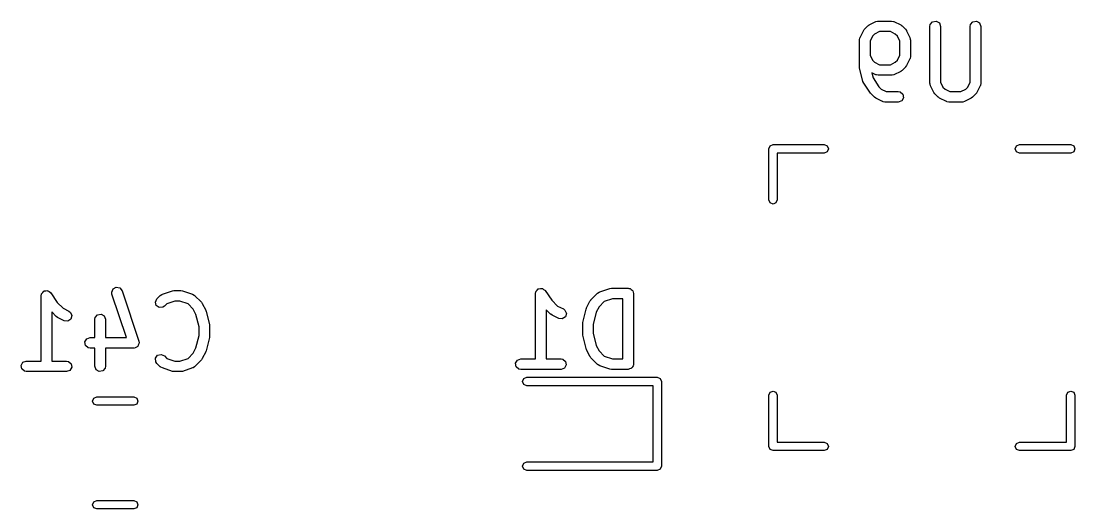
# Model space of a CAD drawing. Extents: x 0.17 to 5.44, y -2.52 to 1.79.
# Drawn here: x 2.018 to 2.606, y -1.094 to -0.822 of the extents above; entities that cross this region are included whole.
import ezdxf

# ---------------------------------------------------------------- set-up
doc = ezdxf.new("R2010")
doc.units = 0
doc.header["$MEASUREMENT"] = 0
doc.layers.add('BLACK', color=7, linetype='CONTINUOUS')

msp = doc.modelspace()

# ---------------------------------------------------------------- linework, layer by layer
at = {"layer": 'BLACK', "linetype": 'CONTINUOUS'}
for p, q in [((2.49152, -0.824052), (2.49527, -0.822177)), ((2.49527, -0.822177), (2.49626, -0.821885)), ((2.49626, -0.821885), (2.49643, -0.821926)), ((2.49643, -0.821926), (2.49659, -0.821865)), ((2.49659, -0.821865), (2.50409, -0.821865)), ((2.50409, -0.821865), (2.5051, -0.822043)), ((2.5051, -0.822043), (2.50524, -0.822157)), ((2.50524, -0.822157), (2.50541, -0.822177)), ((2.50541, -0.822177), (2.50916, -0.824052)), ((2.52569, -0.823808), (2.52699, -0.822261)), ((2.52699, -0.822261), (2.52898, -0.82191)), ((2.52898, -0.82191), (2.53073, -0.82292)), ((2.53073, -0.82292), (2.53142, -0.824818)), ((2.54819, -0.823808), (2.54949, -0.822261)), ((2.54949, -0.822261), (2.55147, -0.82191)), ((2.55147, -0.82191), (2.55322, -0.82292)), ((2.55322, -0.82292), (2.55391, -0.824818)), ((2.48645, -0.830997), (2.48833, -0.827247)), ((2.48833, -0.827247), (2.48885, -0.826538)), ((2.48885, -0.826538), (2.48888, -0.82648)), ((2.48888, -0.82648), (2.49076, -0.824605)), ((2.49076, -0.824605), (2.49148, -0.824099)), ((2.49148, -0.824099), (2.49152, -0.824052)), ((2.49459, -0.82912), (2.4934, -0.830317)), ((2.49729, -0.827771), (2.49459, -0.82912)), ((2.5034, -0.827771), (2.49729, -0.827771)), ((2.50609, -0.82912), (2.5034, -0.827771)), ((2.50729, -0.830317), (2.50609, -0.82912)), ((2.50916, -0.824052), (2.50987, -0.824578)), ((2.50987, -0.824578), (2.50993, -0.824605)), ((2.50993, -0.824605), (2.5118, -0.82648)), ((2.5118, -0.82648), (2.51231, -0.827203)), ((2.51231, -0.827203), (2.51236, -0.827247)), ((2.51236, -0.827247), (2.51423, -0.830997)), ((2.52551, -0.824818), (2.52569, -0.823808)), ((2.52551, -0.856689), (2.52551, -0.824818)), ((2.53142, -0.824818), (2.53142, -0.855992)), ((2.54801, -0.824818), (2.54819, -0.823808)), ((2.54801, -0.855992), (2.54801, -0.824818)), ((2.55391, -0.824818), (2.55391, -0.856689)), ((2.48614, -0.832317), (2.48632, -0.831307)), ((2.48614, -0.847315), (2.48614, -0.832317)), ((2.48632, -0.831307), (2.48643, -0.831172)), ((2.48643, -0.831172), (2.48645, -0.830997)), ((2.4934, -0.830317), (2.49205, -0.833014)), ((2.49205, -0.833014), (2.49205, -0.840994)), ((2.50864, -0.833014), (2.50729, -0.830317)), ((2.50864, -0.840994), (2.50864, -0.833014)), ((2.51423, -0.830997), (2.51452, -0.83198)), ((2.51452, -0.83198), (2.51448, -0.832151)), ((2.51448, -0.832151), (2.51454, -0.832317)), ((2.51454, -0.832317), (2.51454, -0.841691)), ((2.49205, -0.840994), (2.4934, -0.843691)), ((2.50729, -0.843691), (2.50864, -0.840994)), ((2.4934, -0.843691), (2.49459, -0.844889)), ((2.49459, -0.844889), (2.49729, -0.846237)), ((2.49729, -0.846237), (2.5034, -0.846237)), ((2.5034, -0.846237), (2.50609, -0.844889)), ((2.50609, -0.844889), (2.50729, -0.843691)), ((2.51236, -0.846761), (2.51183, -0.84747)), ((2.51423, -0.843012), (2.51236, -0.846761)), ((2.51425, -0.842836), (2.51423, -0.843012)), ((2.51437, -0.842701), (2.51425, -0.842836)), ((2.51454, -0.841691), (2.51437, -0.842701)), ((2.48619, -0.847444), (2.48614, -0.847315)), ((2.48623, -0.848031), (2.48619, -0.847444)), ((2.4881, -0.855531), (2.48623, -0.848031)), ((2.49527, -0.851831), (2.49298, -0.850685)), ((2.49298, -0.850685), (2.49371, -0.853602)), ((2.49545, -0.851851), (2.49527, -0.851831)), ((2.49558, -0.851965), (2.49545, -0.851851)), ((2.49659, -0.852143), (2.49558, -0.851965)), ((2.50409, -0.852143), (2.49659, -0.852143)), ((2.50426, -0.852082), (2.50409, -0.852143)), ((2.50443, -0.852123), (2.50426, -0.852082)), ((2.50541, -0.851831), (2.50443, -0.852123)), ((2.50916, -0.849956), (2.50541, -0.851831)), ((2.50921, -0.84991), (2.50916, -0.849956)), ((2.50993, -0.849403), (2.50921, -0.84991)), ((2.5118, -0.847528), (2.50993, -0.849403)), ((2.51183, -0.84747), (2.5118, -0.847528)), ((2.48811, -0.855544), (2.4881, -0.855531)), ((2.48851, -0.856452), (2.48811, -0.855544)), ((2.49226, -0.862077), (2.48851, -0.856452)), ((2.49371, -0.853602), (2.49701, -0.858557)), ((2.49701, -0.858557), (2.49834, -0.859887)), ((2.52557, -0.856855), (2.52551, -0.856689)), ((2.52553, -0.857027), (2.52557, -0.856855)), ((2.52582, -0.85801), (2.52553, -0.857027)), ((2.5277, -0.861759), (2.52582, -0.85801)), ((2.53142, -0.855992), (2.53277, -0.85869)), ((2.53277, -0.85869), (2.53396, -0.859887)), ((2.54546, -0.859887), (2.54666, -0.85869)), ((2.54666, -0.85869), (2.54801, -0.855992)), ((2.5536, -0.85801), (2.55173, -0.861759)), ((2.55362, -0.857834), (2.5536, -0.85801)), ((2.55374, -0.857699), (2.55362, -0.857834)), ((2.55391, -0.856689), (2.55374, -0.857699)), ((2.49237, -0.862158), (2.49226, -0.862077)), ((2.49263, -0.862527), (2.49237, -0.862158)), ((2.49451, -0.864401), (2.49263, -0.862527)), ((2.49456, -0.864429), (2.49451, -0.864401)), ((2.49527, -0.864954), (2.49456, -0.864429)), ((2.49834, -0.859887), (2.50104, -0.861235)), ((2.50104, -0.861235), (2.50784, -0.861235)), ((2.50784, -0.861235), (2.50885, -0.861414)), ((2.50885, -0.861414), (2.5104, -0.862712)), ((2.5104, -0.862712), (2.51075, -0.864701)), ((2.52774, -0.861804), (2.5277, -0.861759)), ((2.52825, -0.862527), (2.52774, -0.861804)), ((2.53013, -0.864401), (2.52825, -0.862527)), ((2.53018, -0.864429), (2.53013, -0.864401)), ((2.53089, -0.864954), (2.53018, -0.864429)), ((2.53396, -0.859887), (2.53666, -0.861235)), ((2.53666, -0.861235), (2.54277, -0.861235)), ((2.54277, -0.861235), (2.54546, -0.859887)), ((2.5493, -0.864401), (2.54858, -0.864908)), ((2.55117, -0.862527), (2.5493, -0.864401)), ((2.5512, -0.862468), (2.55117, -0.862527)), ((2.55173, -0.861759), (2.5512, -0.862468)), ((2.49902, -0.866829), (2.49527, -0.864954)), ((2.4992, -0.866849), (2.49902, -0.866829)), ((2.49933, -0.866963), (2.4992, -0.866849)), ((2.50034, -0.867141), (2.49933, -0.866963)), ((2.50784, -0.867141), (2.50034, -0.867141)), ((2.50974, -0.86645), (2.50784, -0.867141)), ((2.51075, -0.864701), (2.50974, -0.86645)), ((2.53464, -0.866829), (2.53089, -0.864954)), ((2.53482, -0.866849), (2.53464, -0.866829)), ((2.53495, -0.866963), (2.53482, -0.866849)), ((2.53596, -0.867141), (2.53495, -0.866963)), ((2.54346, -0.867141), (2.53596, -0.867141)), ((2.54363, -0.867081), (2.54346, -0.867141)), ((2.5438, -0.867122), (2.54363, -0.867081)), ((2.54478, -0.866829), (2.5438, -0.867122)), ((2.54853, -0.864954), (2.54478, -0.866829)), ((2.54858, -0.864908), (2.54853, -0.864954)), ((2.43553, -0.893228), (2.43622, -0.891558)), ((2.43553, -0.921772), (2.43553, -0.893228)), ((2.43622, -0.891558), (2.43789, -0.890866)), ((2.43789, -0.890866), (2.46644, -0.890866)), ((2.46644, -0.890866), (2.46811, -0.891558)), ((2.46811, -0.891558), (2.4688, -0.893228)), ((2.4688, -0.893228), (2.46811, -0.894899)), ((2.57313, -0.893228), (2.57382, -0.891558)), ((2.57382, -0.894899), (2.57313, -0.893228)), ((2.57382, -0.891558), (2.57549, -0.890866)), ((2.57549, -0.890866), (2.60404, -0.890866)), ((2.60404, -0.890866), (2.60571, -0.891558)), ((2.60571, -0.891558), (2.6064, -0.893228)), ((2.6064, -0.893228), (2.60571, -0.894899)), ((2.46644, -0.895591), (2.44026, -0.895591)), ((2.44026, -0.895591), (2.44026, -0.921772)), ((2.46811, -0.894899), (2.46644, -0.895591)), ((2.57549, -0.895591), (2.57382, -0.894899)), ((2.60404, -0.895591), (2.57549, -0.895591)), ((2.60571, -0.894899), (2.60404, -0.895591)), ((2.43622, -0.923442), (2.43553, -0.921772)), ((2.43789, -0.924134), (2.43622, -0.923442)), ((2.43956, -0.923442), (2.43789, -0.924134)), ((2.44026, -0.921772), (2.43956, -0.923442)), ((2.06954, -0.971457), (2.07131, -0.970495)), ((2.07131, -0.970495), (2.07329, -0.9709)), ((2.02942, -0.975291), (2.0296, -0.974281)), ((2.02942, -1.01171), (2.02942, -0.975291)), ((2.0296, -0.974281), (2.02971, -0.974151)), ((2.02971, -0.974151), (2.02973, -0.973982)), ((2.02973, -0.973982), (2.03035, -0.97339)), ((2.03035, -0.97339), (2.0309, -0.972733)), ((2.0309, -0.972733), (2.03107, -0.972704)), ((2.03107, -0.972704), (2.03119, -0.972587)), ((2.03119, -0.972587), (2.03204, -0.972531)), ((2.03204, -0.972531), (2.03289, -0.972383)), ((2.03289, -0.972383), (2.03303, -0.972468)), ((2.03303, -0.972468), (2.0332, -0.972457)), ((2.0332, -0.972457), (2.03389, -0.972964)), ((2.03389, -0.972964), (2.03464, -0.973393)), ((2.03464, -0.973393), (2.0347, -0.973552)), ((2.0347, -0.973552), (2.03483, -0.973653)), ((2.03483, -0.973653), (2.03842, -0.979034)), ((2.06879, -0.973335), (2.06954, -0.971457)), ((2.06894, -0.97435), (2.06879, -0.973335)), ((2.07702, -0.998585), (2.06894, -0.97435)), ((2.07329, -0.9709), (2.07455, -0.972482)), ((2.07455, -0.972482), (2.08392, -1.0006)), ((2.09403, -0.976952), (2.0959, -0.975077)), ((2.0959, -0.975077), (2.09674, -0.974489)), ((2.09674, -0.974489), (2.09692, -0.974474)), ((2.09692, -0.974474), (2.09706, -0.974364)), ((2.09706, -0.974364), (2.10268, -0.972489)), ((2.10268, -0.972489), (2.10356, -0.97236)), ((2.10356, -0.97236), (2.10362, -0.972338)), ((2.10362, -0.972338), (2.10737, -0.972338)), ((2.10737, -0.972338), (2.10824, -0.972491)), ((2.10824, -0.972491), (2.1083, -0.972489)), ((2.1083, -0.972489), (2.11392, -0.974364)), ((2.11392, -0.974364), (2.11483, -0.974852)), ((2.11483, -0.974852), (2.11492, -0.975003)), ((2.11492, -0.975003), (2.11508, -0.975077)), ((2.11508, -0.975077), (2.11883, -0.978827)), ((2.30541, -0.974031), (2.30559, -0.973021)), ((2.30541, -1.01045), (2.30541, -0.974031)), ((2.30559, -0.973021), (2.3057, -0.972891)), ((2.3057, -0.972891), (2.30572, -0.972722)), ((2.30572, -0.972722), (2.30634, -0.97213)), ((2.30634, -0.97213), (2.30689, -0.971474)), ((2.30689, -0.971474), (2.30706, -0.971444)), ((2.30706, -0.971444), (2.30718, -0.971327)), ((2.30718, -0.971327), (2.30804, -0.971272)), ((2.30804, -0.971272), (2.30888, -0.971123)), ((2.30888, -0.971123), (2.30903, -0.971208)), ((2.30903, -0.971208), (2.3092, -0.971197)), ((2.3092, -0.971197), (2.30989, -0.971704)), ((2.30989, -0.971704), (2.31063, -0.972133)), ((2.31063, -0.972133), (2.31069, -0.972292)), ((2.31069, -0.972292), (2.31082, -0.972393)), ((2.31082, -0.972393), (2.31441, -0.977774)), ((2.33628, -0.977567), (2.34002, -0.973818)), ((2.34002, -0.973818), (2.34086, -0.973229)), ((2.34086, -0.973229), (2.34104, -0.973214)), ((2.34104, -0.973214), (2.34118, -0.973104)), ((2.34118, -0.973104), (2.3468, -0.971229)), ((2.3468, -0.971229), (2.34768, -0.9711)), ((2.34768, -0.9711), (2.34774, -0.971078)), ((2.34774, -0.971078), (2.35711, -0.971078)), ((2.35711, -0.971078), (2.35749, -0.971146)), ((2.35749, -0.971146), (2.35762, -0.971123)), ((2.35762, -0.971123), (2.35774, -0.971188)), ((2.35774, -0.971188), (2.35812, -0.971256)), ((2.35812, -0.971256), (2.35871, -0.971749)), ((2.35871, -0.971749), (2.35937, -0.972133)), ((2.35937, -0.972133), (2.35946, -0.972383)), ((2.35946, -0.972383), (2.35967, -0.972554)), ((2.35967, -0.972554), (2.3598, -0.97331)), ((2.3598, -0.97331), (2.36006, -0.974031)), ((2.36006, -0.974031), (2.36006, -1.0134)), ((2.03842, -0.979034), (2.04162, -0.982238)), ((2.04162, -0.982238), (2.04494, -0.983898)), ((2.09318, -0.978783), (2.09403, -0.976952)), ((2.0937, -0.980734), (2.09318, -0.978783)), ((2.09535, -0.981892), (2.0937, -0.980734)), ((2.09736, -0.981716), (2.09535, -0.981892)), ((2.09821, -0.981128), (2.09736, -0.981716)), ((2.09959, -0.979746), (2.09821, -0.981128)), ((2.1041, -0.978243), (2.09959, -0.979746)), ((2.10689, -0.978243), (2.1041, -0.978243)), ((2.11139, -0.979746), (2.10689, -0.978243)), ((2.11431, -0.982664), (2.11139, -0.979746)), ((2.11883, -0.978827), (2.11933, -0.97955)), ((2.11933, -0.97955), (2.11938, -0.979594)), ((2.11938, -0.979594), (2.12126, -0.983344)), ((2.31441, -0.977774), (2.31761, -0.980978)), ((2.31761, -0.980978), (2.32094, -0.982638)), ((2.33362, -0.982688), (2.33383, -0.982223)), ((2.33383, -0.982223), (2.33385, -0.982084)), ((2.33385, -0.982084), (2.33572, -0.978335)), ((2.33572, -0.978335), (2.33625, -0.977625)), ((2.33625, -0.977625), (2.33628, -0.977567)), ((2.34079, -0.981404), (2.33927, -0.984435)), ((2.34371, -0.978486), (2.34079, -0.981404)), ((2.34822, -0.976983), (2.34371, -0.978486)), ((2.35416, -0.976983), (2.34822, -0.976983)), ((2.35416, -1.01045), (2.35416, -0.976983)), ((2.03779, -0.986752), (2.03533, -0.984294)), ((2.03533, -0.984294), (2.03533, -1.01171)), ((2.03784, -0.98678), (2.03779, -0.986752)), ((2.03855, -0.987305), (2.03784, -0.98678)), ((2.0423, -0.98918), (2.03855, -0.987305)), ((2.04494, -0.983898), (2.04577, -0.984509)), ((2.04577, -0.984509), (2.04657, -0.986362)), ((2.04657, -0.986362), (2.046, -0.988298)), ((2.05942, -0.988414), (2.0596, -0.987404)), ((2.0596, -0.987404), (2.06089, -0.985857)), ((2.06089, -0.985857), (2.06288, -0.985506)), ((2.06288, -0.985506), (2.06463, -0.986516)), ((2.06463, -0.986516), (2.06532, -0.988414)), ((2.11583, -0.985695), (2.11431, -0.982664)), ((2.11754, -0.992527), (2.11583, -0.985695)), ((2.12126, -0.983344), (2.1214, -0.983832)), ((2.1214, -0.983832), (2.12148, -0.983948)), ((2.12148, -0.983948), (2.12335, -0.991447)), ((2.31378, -0.985492), (2.31132, -0.983034)), ((2.31132, -0.983034), (2.31132, -1.01045)), ((2.31384, -0.98552), (2.31378, -0.985492)), ((2.31455, -0.986046), (2.31384, -0.98552)), ((2.31829, -0.98792), (2.31455, -0.986046)), ((2.3203, -0.988151), (2.31829, -0.98792)), ((2.32199, -0.987038), (2.3203, -0.988151)), ((2.32094, -0.982638), (2.32176, -0.983249)), ((2.32176, -0.983249), (2.32256, -0.985102)), ((2.32256, -0.985102), (2.32199, -0.987038)), ((2.33175, -0.990187), (2.33362, -0.982688)), ((2.33927, -0.984435), (2.33757, -0.991267)), ((2.04431, -0.989411), (2.0423, -0.98918)), ((2.046, -0.988298), (2.04431, -0.989411)), ((2.05942, -0.998585), (2.05942, -0.988414)), ((2.06532, -0.988414), (2.06532, -0.998585)), ((2.11754, -0.997424), (2.11754, -0.992527)), ((2.12335, -0.991447), (2.1234, -0.992035)), ((2.1234, -0.992035), (2.12344, -0.992163)), ((2.12344, -0.992163), (2.12344, -0.997788)), ((2.33166, -0.990904), (2.33176, -0.990323)), ((2.33166, -0.996528), (2.33166, -0.990904)), ((2.33176, -0.990323), (2.33175, -0.990187)), ((2.33757, -0.991267), (2.33757, -0.996164)), ((2.05384, -1.00102), (2.05485, -0.999275)), ((2.05485, -0.999275), (2.05675, -0.998585)), ((2.05675, -0.998585), (2.05942, -0.998585)), ((2.06532, -0.998585), (2.07702, -0.998585)), ((2.11583, -1.00426), (2.11754, -0.997424)), ((2.12335, -0.998504), (2.12148, -1.006)), ((2.12344, -0.997788), (2.12334, -0.998368)), ((2.12334, -0.998368), (2.12335, -0.998504)), ((2.33171, -0.996656), (2.33166, -0.996528)), ((2.33175, -0.997244), (2.33171, -0.996656)), ((2.33362, -1.00474), (2.33175, -0.997244)), ((2.33757, -0.996164), (2.33927, -1.003)), ((2.05419, -1.00301), (2.05384, -1.00102)), ((2.05574, -1.00431), (2.05419, -1.00301)), ((2.05675, -1.00449), (2.05574, -1.00431)), ((2.05942, -1.00449), (2.05675, -1.00449)), ((2.05942, -1.01466), (2.05942, -1.00449)), ((2.08112, -1.00449), (2.06532, -1.00449)), ((2.06532, -1.00449), (2.06532, -1.01466)), ((2.08133, -1.00441), (2.08112, -1.00449)), ((2.08155, -1.00446), (2.08133, -1.00441)), ((2.08226, -1.00407), (2.08155, -1.00446)), ((2.08302, -1.0038), (2.08226, -1.00407)), ((2.08313, -1.0036), (2.08302, -1.0038)), ((2.08333, -1.0035), (2.08313, -1.0036)), ((2.08362, -1.00275), (2.08333, -1.0035)), ((2.08403, -1.00205), (2.08362, -1.00275)), ((2.08392, -1.0006), (2.08407, -1.00162)), ((2.08407, -1.00162), (2.08399, -1.00183)), ((2.08399, -1.00183), (2.08403, -1.00205)), ((2.11431, -1.00729), (2.11583, -1.00426)), ((2.3337, -1.00486), (2.33362, -1.00474)), ((2.33385, -1.00535), (2.3337, -1.00486)), ((2.33572, -1.0091), (2.33385, -1.00535)), ((2.33927, -1.003), (2.34079, -1.00603)), ((2.09326, -1.01015), (2.09442, -1.00849)), ((2.09344, -1.01216), (2.09326, -1.01015)), ((2.09442, -1.00849), (2.09637, -1.00797)), ((2.09637, -1.00797), (2.09821, -1.00882)), ((2.09821, -1.00882), (2.09959, -1.01021)), ((2.09959, -1.01021), (2.1041, -1.01171)), ((2.10689, -1.01171), (2.11139, -1.01021)), ((2.11139, -1.01021), (2.11431, -1.00729)), ((2.11883, -1.01112), (2.11508, -1.01487)), ((2.11885, -1.01107), (2.11883, -1.01112)), ((2.11938, -1.01036), (2.11885, -1.01107)), ((2.12126, -1.00661), (2.11938, -1.01036)), ((2.12127, -1.00647), (2.12126, -1.00661)), ((2.12148, -1.006), (2.12127, -1.00647)), ((2.29421, -1.01289), (2.29522, -1.01114)), ((2.29522, -1.01114), (2.29712, -1.01045)), ((2.29712, -1.01045), (2.30541, -1.01045)), ((2.31132, -1.01045), (2.31962, -1.01045)), ((2.31962, -1.01045), (2.32063, -1.01063)), ((2.32063, -1.01063), (2.32217, -1.01192)), ((2.33577, -1.00914), (2.33572, -1.0091)), ((2.33628, -1.00986), (2.33577, -1.00914)), ((2.34002, -1.01361), (2.33628, -1.00986)), ((2.34079, -1.00603), (2.34371, -1.00895)), ((2.34371, -1.00895), (2.34822, -1.01045)), ((2.34822, -1.01045), (2.35416, -1.01045)), ((2.01822, -1.01415), (2.01923, -1.0124)), ((2.01857, -1.01614), (2.01822, -1.01415)), ((2.02012, -1.01744), (2.01857, -1.01614)), ((2.01923, -1.0124), (2.02113, -1.01171)), ((2.02113, -1.01761), (2.02012, -1.01744)), ((2.02113, -1.01171), (2.02942, -1.01171)), ((2.03533, -1.01171), (2.04362, -1.01171)), ((2.04362, -1.01171), (2.04463, -1.01189)), ((2.04552, -1.01692), (2.04362, -1.01761)), ((2.04463, -1.01189), (2.04618, -1.01318)), ((2.04653, -1.01517), (2.04552, -1.01692)), ((2.04618, -1.01318), (2.04653, -1.01517)), ((2.06011, -1.01656), (2.05942, -1.01466)), ((2.06186, -1.01757), (2.06011, -1.01656)), ((2.06385, -1.01722), (2.06186, -1.01757)), ((2.06515, -1.01567), (2.06385, -1.01722)), ((2.06532, -1.01466), (2.06515, -1.01567)), ((2.09403, -1.013), (2.09344, -1.01216)), ((2.0959, -1.01487), (2.09403, -1.013)), ((2.09606, -1.01495), (2.0959, -1.01487)), ((2.09616, -1.0151), (2.09606, -1.01495)), ((2.09706, -1.01559), (2.09616, -1.0151)), ((2.10268, -1.01746), (2.09706, -1.01559)), ((2.10275, -1.01746), (2.10268, -1.01746)), ((2.10362, -1.01761), (2.10275, -1.01746)), ((2.1041, -1.01171), (2.10689, -1.01171)), ((2.1083, -1.01746), (2.10743, -1.01759)), ((2.11392, -1.01559), (2.1083, -1.01746)), ((2.11406, -1.01548), (2.11392, -1.01559)), ((2.11424, -1.01546), (2.11406, -1.01548)), ((2.11508, -1.01487), (2.11424, -1.01546)), ((2.29456, -1.01488), (2.29421, -1.01289)), ((2.29611, -1.01618), (2.29456, -1.01488)), ((2.29712, -1.01635), (2.29611, -1.01618)), ((2.31962, -1.01635), (2.29712, -1.01635)), ((2.32151, -1.01566), (2.31962, -1.01635)), ((2.32252, -1.01391), (2.32151, -1.01566)), ((2.32217, -1.01192), (2.32252, -1.01391)), ((2.34018, -1.01369), (2.34002, -1.01361)), ((2.34028, -1.01384), (2.34018, -1.01369)), ((2.34118, -1.01433), (2.34028, -1.01384)), ((2.3468, -1.0162), (2.34118, -1.01433)), ((2.34687, -1.0162), (2.3468, -1.0162)), ((2.34774, -1.01635), (2.34687, -1.0162)), ((2.35711, -1.01635), (2.34774, -1.01635)), ((2.35783, -1.01609), (2.35711, -1.01635)), ((2.35859, -1.01596), (2.35783, -1.01609)), ((2.35876, -1.01575), (2.35859, -1.01596)), ((2.35901, -1.01566), (2.35876, -1.01575)), ((2.35939, -1.015), (2.35901, -1.01566)), ((2.35989, -1.01441), (2.35939, -1.015)), ((2.35995, -1.01403), (2.35989, -1.01441)), ((2.36002, -1.01391), (2.35995, -1.01403)), ((2.36006, -1.0134), (2.36, -1.01378)), ((2.36, -1.01378), (2.36002, -1.01391)), ((2.04362, -1.01761), (2.02113, -1.01761)), ((2.10737, -1.01761), (2.10362, -1.01761)), ((2.10743, -1.01759), (2.10737, -1.01761)), ((2.29813, -1.02315), (2.29882, -1.02148)), ((2.29882, -1.02482), (2.29813, -1.02315)), ((2.29882, -1.02148), (2.30049, -1.02079)), ((2.30049, -1.02079), (2.37333, -1.02079)), ((2.37333, -1.02079), (2.375, -1.02148)), ((2.375, -1.02148), (2.37569, -1.02315)), ((2.37569, -1.02315), (2.37569, -1.07039)), ((2.30049, -1.02551), (2.29882, -1.02482)), ((2.37097, -1.02551), (2.30049, -1.02551)), ((2.37097, -1.06803), (2.37097, -1.02551)), ((2.43553, -1.03083), (2.43622, -1.02916)), ((2.43622, -1.02916), (2.43789, -1.02846)), ((2.43789, -1.02846), (2.43956, -1.02916)), ((2.43956, -1.02916), (2.44026, -1.03083)), ((2.60167, -1.03083), (2.60237, -1.02916)), ((2.60237, -1.02916), (2.60404, -1.02846)), ((2.60404, -1.02846), (2.60571, -1.02916)), ((2.60571, -1.02916), (2.6064, -1.03083)), ((2.05816, -1.03406), (2.05885, -1.03238)), ((2.05885, -1.03573), (2.05816, -1.03406)), ((2.05885, -1.03238), (2.06052, -1.03169)), ((2.06052, -1.03169), (2.08109, -1.03169)), ((2.08109, -1.03169), (2.08276, -1.03238)), ((2.08276, -1.03238), (2.08346, -1.03406)), ((2.08346, -1.03406), (2.08276, -1.03573)), ((2.43553, -1.05937), (2.43553, -1.03083)), ((2.44026, -1.03083), (2.44026, -1.05701)), ((2.60167, -1.05701), (2.60167, -1.03083)), ((2.6064, -1.03083), (2.6064, -1.05937)), ((2.06052, -1.03642), (2.05885, -1.03573)), ((2.08109, -1.03642), (2.06052, -1.03642)), ((2.08276, -1.03573), (2.08109, -1.03642)), ((2.44026, -1.05701), (2.46644, -1.05701)), ((2.46644, -1.05701), (2.46811, -1.0577)), ((2.46811, -1.0577), (2.4688, -1.05937)), ((2.57313, -1.05937), (2.57382, -1.0577)), ((2.57382, -1.0577), (2.57549, -1.05701)), ((2.57549, -1.05701), (2.60167, -1.05701)), ((2.43622, -1.06104), (2.43553, -1.05937)), ((2.43789, -1.06173), (2.43622, -1.06104)), ((2.46644, -1.06173), (2.43789, -1.06173)), ((2.46811, -1.06104), (2.46644, -1.06173)), ((2.4688, -1.05937), (2.46811, -1.06104)), ((2.57382, -1.06104), (2.57313, -1.05937)), ((2.57549, -1.06173), (2.57382, -1.06104)), ((2.60404, -1.06173), (2.57549, -1.06173)), ((2.60571, -1.06104), (2.60404, -1.06173)), ((2.6064, -1.05937), (2.60571, -1.06104)), ((2.29813, -1.07039), (2.29882, -1.06872)), ((2.29882, -1.07206), (2.29813, -1.07039)), ((2.29882, -1.06872), (2.30049, -1.06803)), ((2.30049, -1.06803), (2.37097, -1.06803)), ((2.37569, -1.07039), (2.375, -1.07206)), ((2.30049, -1.07276), (2.29882, -1.07206)), ((2.37333, -1.07276), (2.30049, -1.07276)), ((2.375, -1.07206), (2.37333, -1.07276)), ((2.05816, -1.09193), (2.05885, -1.09026)), ((2.05885, -1.0936), (2.05816, -1.09193)), ((2.05885, -1.09026), (2.06052, -1.08957)), ((2.06052, -1.09429), (2.05885, -1.0936)), ((2.06052, -1.08957), (2.08109, -1.08957)), ((2.08109, -1.08957), (2.08276, -1.09026)), ((2.08276, -1.0936), (2.08109, -1.09429)), ((2.08276, -1.09026), (2.08346, -1.09193)), ((2.08346, -1.09193), (2.08276, -1.0936)), ((2.08109, -1.09429), (2.06052, -1.09429))]:
    msp.add_line(p, q, dxfattribs=at)

doc.saveas('drawing.dxf')
